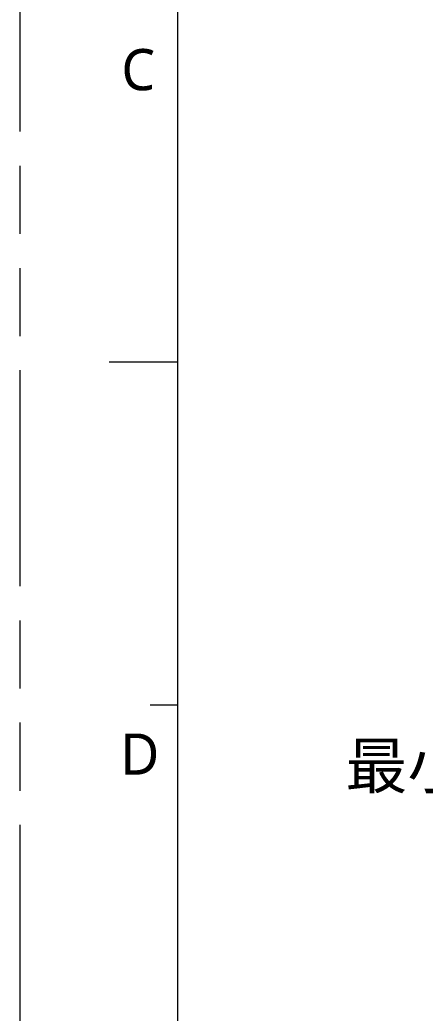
# Model space of a CAD drawing. Extents: x 1596 to 1844, y -134 to 41.
# Drawn here: x 1596.44 to 1614.28, y -87.04 to -43.35 of the extents above; entities that cross this region are included whole.
import ezdxf

# ---------------------------------------------------------------- set-up
doc = ezdxf.new("R2010")
doc.units = 0
doc.linetypes.add('PHANTOM', pattern=[29.5, 9.5, -1.5, 3, -1.5, 3, -1.5, 9.5])
doc.layers.get('0').update_dxf_attribs({"lineweight": 5})
doc.layers.add('0PAPERF', color=2, linetype='PHANTOM', lineweight=5, plot=False)
doc.layers.add('備註', color=1, linetype='Continuous', lineweight=5)
doc.layers.add('鵬鼎', color=5, linetype='Continuous')
doc.styles.get("Standard").update_dxf_attribs({"font": 'txt.shx'})

msp = doc.modelspace()

# ---------------------------------------------------------------- linework, layer by layer
for p, q in [((1603.39, 32.176), (1603.39, -129.047)), ((1603.39, -58.399), (1600.371, -58.399)), ((1603.39, -73.495), (1602.182, -73.495))]:
    msp.add_line(p, q)
at = {"layer": '0PAPERF'}
msp.add_line((1596.445, 41.237), (1596.445, -133.878), dxfattribs=at)

# ---------------------------------------------------------------- texts
at = {"layer": '備註', "color": 1, "linetype": 'Continuous', "insert": (1610.779, -75.156), "char_height": 2, "width": 44.75644, "attachment_point": 1}
msp.add_mtext('{\\fPMingLiU|b0|i0|c136|p18;最小線距79um}', dxfattribs=at)
at = {"layer": '鵬鼎', "color": 0, "char_height": 1.8115, "width": 3.41692, "attachment_point": 1}
for s, insert in [('{\\fMicrosoft JhengHei|b0|i0|c136|p0;C}', (1600.909, -44.627)), ('{\\fMicrosoft JhengHei|b0|i0|c136|p0;D}', (1600.863, -74.742))]:
    msp.add_mtext(s, dxfattribs=dict(at, insert=insert))

doc.saveas('drawing.dxf')
